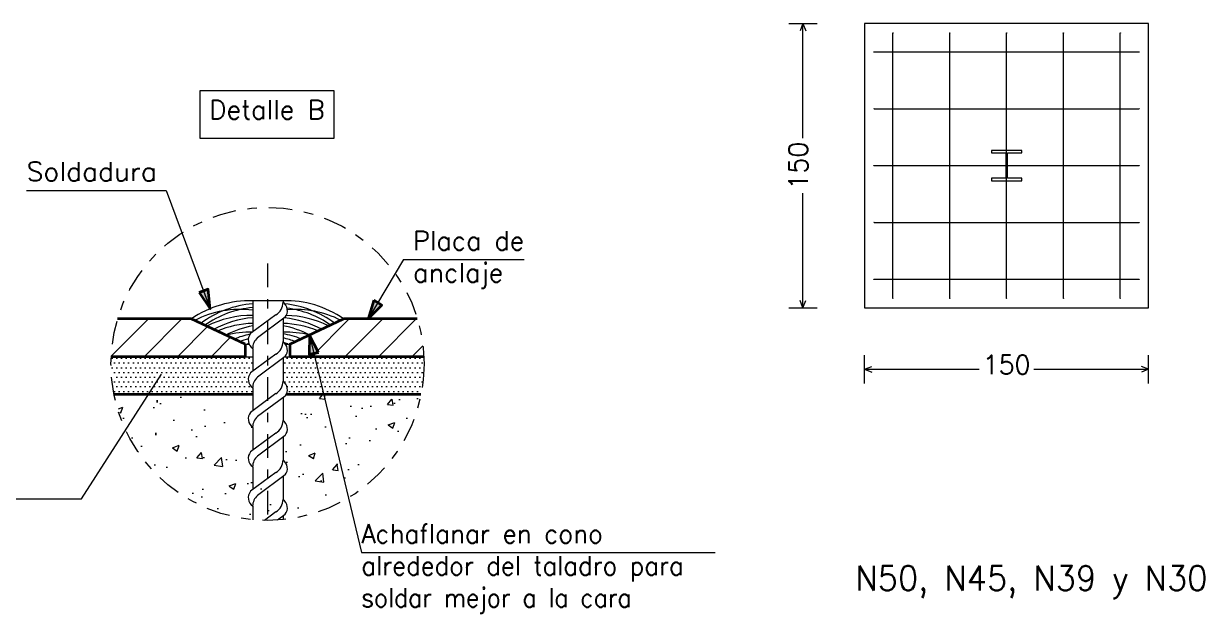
# Model space of a CAD drawing. Header units: millimetres. Extents: x -252 to 259, y -4 to 137.
# Drawn here: x -145.23 to -132.76, y 101.04 to 107.26 of the extents above; entities that cross this region are included whole.
import ezdxf
from ezdxf.enums import TextEntityAlignment as Align

# ---------------------------------------------------------------- set-up
doc = ezdxf.new("R2010")
doc.units = ezdxf.units.MM
doc.linetypes.add('CONTINUA', pattern=[0])
doc.linetypes.add('DASHDOT', pattern=[0.5, 0.25, -0.125, 0, -0.125])
for name, color, linetype, lineweight in [('0-CYPE0', 1, 'Continuous', 13), ('0-CYPE1', 2, 'Continuous', 18), ('0-CYPE2', 4, 'Continuous', 35), ('CIM_COTAS', 2, 'Continuous', 0), ('CIM_DIB_ARMADOS', 4, 'Continuous', 0), ('CIM_GEOMETRIA', 2, 'Continuous', 0), ('CIM_REFEREN', 2, 'Continuous', 0)]:
    doc.layers.add(name, color=color, linetype=linetype, lineweight=lineweight)
doc.styles.add('CYPETXT', font='romans__.ttf', dxfattribs={"height": 0.2})

msp = doc.modelspace()

# ---------------------------------------------------------------- hatches: boundary and pattern name
at = {"layer": '0-CYPE0'}
h = msp.add_hatch(dxfattribs=at)
h.set_pattern_fill('ID6', color=256, style=0, pattern_type=2)
h.set_pattern_definition([(0, (-158.497986, 8.530173), (0.025, 0.05), [0, -0.05])])
h.paths.add_polyline_path([(-141.004, 103.67), (-141.006, 103.746), (-142.16, 103.746), (-142.064, 103.346), (-141.036, 103.346)], flags=0)
h.paths.add_polyline_path([(-142.16, 103.746), (-142.421, 103.746), (-142.47, 103.746), (-142.492, 103.73), (-142.492, 103.492), (-142.492, 103.489), (-142.475, 103.474), (-142.461, 103.455), (-142.452, 103.435), (-142.446, 103.412), (-142.446, 103.39), (-142.45, 103.367), (-142.459, 103.346), (-142.064, 103.346)], flags=0)
h.paths.add_polyline_path([(-142.836, 103.575), (-142.812, 103.592), (-142.812, 103.746), (-142.892, 103.746), (-144.307, 103.746), (-144.309, 103.67), (-144.277, 103.346), (-142.812, 103.346), (-142.812, 103.413), (-142.812, 103.417), (-142.829, 103.431), (-142.843, 103.449), (-142.852, 103.469), (-142.858, 103.491), (-142.859, 103.513), (-142.856, 103.535), (-142.848, 103.556)], flags=0)
h = msp.add_hatch(dxfattribs=at)
h.set_pattern_fill('ID1', color=256, style=0, pattern_type=2)
h.set_pattern_definition([(50, (-158.498, 8.5302), (0.71726, -0.06275), [0.075, -0.825]), (355, (-158.498, 8.5302), (-0.13875, 0.75219), [0.06, -0.66]), (100.4514, (-158.4382, 8.52494), (0.57851, 0.68944), [0.06374, -0.70114]), (46.1842, (-158.498, 8.7302), (1.06724, -0.16552), [0.1125, -1.2375]), (96.6356, (-158.409, 8.7164), (0.934665, 0.97412), [0.09561, -1.051715]), (351.1842, (-158.498, 8.7302), (0.93466, 0.97412), [0.09, -0.99]), (21, (-158.398, 8.6802), (0.596905, -0.40262), [0.075, -0.825]), (326, (-158.398, 8.6802), (0.243315, 0.72515), [0.06, -0.66]), (71.4514, (-158.34825, 8.6466), (0.840225, 0.32253), [0.06374, -0.70114]), (37.49997, (-158.49799, 8.53017), (0.01216, 0.332895), [0, -0.652, 0, -0.67, 0, -0.6625]), (7.5, (-158.498, 8.53017), (0.26307, 0.39441), [0, -0.382, 0, -0.637, 0, -0.2525]), (327.49998, (-158.72099, 8.53017), (0.53382, -0.022555), [0, -0.25, 0, -0.78, 0, -1.035]), (317.5, (-158.821, 8.53017), (0.583185, 0.100105), [0, -0.325, 0, -0.518, 0, -0.735])])
h.paths.add_polyline_path([(-141.036, 103.346), (-142.064, 103.346), (-141.803, 102.255), (-141.53, 102.462), (-141.305, 102.72), (-141.138, 103.019)], flags=0)
h.paths.add_polyline_path([(-142.064, 103.346), (-142.459, 103.346), (-142.469, 103.331), (-142.492, 103.313), (-142.492, 103.075), (-142.492, 103.072), (-142.475, 103.058), (-142.462, 103.04), (-142.452, 103.02), (-142.447, 102.998), (-142.446, 102.976), (-142.449, 102.954), (-142.457, 102.933), (-142.469, 102.914), (-142.492, 102.897), (-142.492, 102.659), (-142.492, 102.656), (-142.475, 102.641), (-142.462, 102.623), (-142.452, 102.603), (-142.447, 102.582), (-142.446, 102.56), (-142.449, 102.538), (-142.457, 102.517), (-142.469, 102.498), (-142.656, 102.359), (-142.656, 102.018), (-142.214, 102.078), (-141.803, 102.255)], flags=0)
h.paths.add_polyline_path([(-143.913, 103.346), (-144.277, 103.346), (-144.154, 102.972)], flags=0)
h.paths.add_polyline_path([(-142.836, 103.158), (-142.812, 103.176), (-142.812, 103.346), (-143.913, 103.346), (-144.154, 102.972), (-143.959, 102.653), (-143.696, 102.386), (-143.381, 102.185), (-143.028, 102.06), (-142.656, 102.018), (-142.656, 102.458), (-142.812, 102.343), (-142.812, 102.581), (-142.812, 102.584), (-142.829, 102.599), (-142.843, 102.616), (-142.852, 102.636), (-142.858, 102.658), (-142.859, 102.68), (-142.856, 102.702), (-142.848, 102.723), (-142.836, 102.742), (-142.812, 102.759), (-142.812, 102.997), (-142.812, 103), (-142.829, 103.015), (-142.843, 103.033), (-142.852, 103.053), (-142.858, 103.074), (-142.859, 103.096), (-142.856, 103.118), (-142.848, 103.139)], flags=0)
at = {"layer": '0-CYPE2'}
for points in [[(-143.378, 104.423), (-143.262, 104.253), (-143.284, 104.458)], [(-141.533, 104.343), (-141.592, 104.146), (-141.447, 104.292)], [(-142.119, 103.792), (-142.214, 103.975), (-142.216, 103.769)]]:
    msp.add_hatch(color=256, dxfattribs=at).paths.add_polyline_path(points, flags=0)
at = {"layer": 'CIM_DIB_ARMADOS'}
h = msp.add_hatch(color=256, dxfattribs=at)
edge = h.paths.add_edge_path(flags=0)
edge.add_arc((-136.05, 107.164), 0.0016, 0, 360)
h = msp.add_hatch(color=256, dxfattribs=at)
edge = h.paths.add_edge_path(flags=0)
edge.add_arc((-136.05, 107.164), 0.0016, 0, 360)
h = msp.add_hatch(color=256, dxfattribs=at)
edge = h.paths.add_edge_path(flags=0)
edge.add_arc((-135.45, 107.164), 0.0016, 0, 360)
h = msp.add_hatch(color=256, dxfattribs=at)
edge = h.paths.add_edge_path(flags=0)
edge.add_arc((-135.45, 107.164), 0.0016, 0, 360)
h = msp.add_hatch(color=256, dxfattribs=at)
edge = h.paths.add_edge_path(flags=0)
edge.add_arc((-134.85, 107.164), 0.0016, 0, 360)
h = msp.add_hatch(color=256, dxfattribs=at)
edge = h.paths.add_edge_path(flags=0)
edge.add_arc((-134.85, 107.164), 0.0016, 0, 360)
h = msp.add_hatch(color=256, dxfattribs=at)
edge = h.paths.add_edge_path(flags=0)
edge.add_arc((-134.25, 107.164), 0.0016, 0, 360)
h = msp.add_hatch(color=256, dxfattribs=at)
edge = h.paths.add_edge_path(flags=0)
edge.add_arc((-134.25, 107.164), 0.0016, 0, 360)
h = msp.add_hatch(color=256, dxfattribs=at)
edge = h.paths.add_edge_path(flags=0)
edge.add_arc((-133.65, 107.164), 0.0016, 0, 360)
h = msp.add_hatch(color=256, dxfattribs=at)
edge = h.paths.add_edge_path(flags=0)
edge.add_arc((-133.65, 107.164), 0.0016, 0, 360)
h = msp.add_hatch(color=256, dxfattribs=at)
edge = h.paths.add_edge_path(flags=0)
edge.add_arc((-136.25, 106.964), 0.0016, 0, 360)
h = msp.add_hatch(color=256, dxfattribs=at)
edge = h.paths.add_edge_path(flags=0)
edge.add_arc((-136.25, 106.964), 0.0016, 0, 360)
h = msp.add_hatch(color=256, dxfattribs=at)
edge = h.paths.add_edge_path(flags=0)
edge.add_arc((-133.45, 106.964), 0.0016, 0, 360)
h = msp.add_hatch(color=256, dxfattribs=at)
edge = h.paths.add_edge_path(flags=0)
edge.add_arc((-133.45, 106.964), 0.0016, 0, 360)
h = msp.add_hatch(color=256, dxfattribs=at)
edge = h.paths.add_edge_path(flags=0)
edge.add_arc((-136.25, 106.364), 0.0016, 0, 360)
h = msp.add_hatch(color=256, dxfattribs=at)
edge = h.paths.add_edge_path(flags=0)
edge.add_arc((-136.25, 106.364), 0.0016, 0, 360)
h = msp.add_hatch(color=256, dxfattribs=at)
edge = h.paths.add_edge_path(flags=0)
edge.add_arc((-133.45, 106.364), 0.0016, 0, 360)
h = msp.add_hatch(color=256, dxfattribs=at)
edge = h.paths.add_edge_path(flags=0)
edge.add_arc((-133.45, 106.364), 0.0016, 0, 360)
h = msp.add_hatch(color=256, dxfattribs=at)
edge = h.paths.add_edge_path(flags=0)
edge.add_arc((-136.25, 105.764), 0.0016, 0, 360)
h = msp.add_hatch(color=256, dxfattribs=at)
edge = h.paths.add_edge_path(flags=0)
edge.add_arc((-136.25, 105.764), 0.0016, 0, 360)
h = msp.add_hatch(color=256, dxfattribs=at)
edge = h.paths.add_edge_path(flags=0)
edge.add_arc((-133.45, 105.764), 0.0016, 0, 360)
h = msp.add_hatch(color=256, dxfattribs=at)
edge = h.paths.add_edge_path(flags=0)
edge.add_arc((-133.45, 105.764), 0.0016, 0, 360)
h = msp.add_hatch(color=256, dxfattribs=at)
edge = h.paths.add_edge_path(flags=0)
edge.add_arc((-136.25, 105.164), 0.0016, 0, 360)
h = msp.add_hatch(color=256, dxfattribs=at)
edge = h.paths.add_edge_path(flags=0)
edge.add_arc((-136.25, 105.164), 0.0016, 0, 360)
h = msp.add_hatch(color=256, dxfattribs=at)
edge = h.paths.add_edge_path(flags=0)
edge.add_arc((-133.45, 105.164), 0.0016, 0, 360)
h = msp.add_hatch(color=256, dxfattribs=at)
edge = h.paths.add_edge_path(flags=0)
edge.add_arc((-133.45, 105.164), 0.0016, 0, 360)
h = msp.add_hatch(color=256, dxfattribs=at)
edge = h.paths.add_edge_path(flags=0)
edge.add_arc((-136.25, 104.564), 0.0016, 0, 360)
h = msp.add_hatch(color=256, dxfattribs=at)
edge = h.paths.add_edge_path(flags=0)
edge.add_arc((-136.25, 104.564), 0.0016, 0, 360)
h = msp.add_hatch(color=256, dxfattribs=at)
edge = h.paths.add_edge_path(flags=0)
edge.add_arc((-133.45, 104.564), 0.0016, 0, 360)
h = msp.add_hatch(color=256, dxfattribs=at)
edge = h.paths.add_edge_path(flags=0)
edge.add_arc((-133.45, 104.564), 0.0016, 0, 360)
h = msp.add_hatch(color=256, dxfattribs=at)
edge = h.paths.add_edge_path(flags=0)
edge.add_arc((-136.05, 104.364), 0.0016, 0, 360)
h = msp.add_hatch(color=256, dxfattribs=at)
edge = h.paths.add_edge_path(flags=0)
edge.add_arc((-136.05, 104.364), 0.0016, 0, 360)
h = msp.add_hatch(color=256, dxfattribs=at)
edge = h.paths.add_edge_path(flags=0)
edge.add_arc((-135.45, 104.364), 0.0016, 0, 360)
h = msp.add_hatch(color=256, dxfattribs=at)
edge = h.paths.add_edge_path(flags=0)
edge.add_arc((-135.45, 104.364), 0.0016, 0, 360)
h = msp.add_hatch(color=256, dxfattribs=at)
edge = h.paths.add_edge_path(flags=0)
edge.add_arc((-134.85, 104.364), 0.0016, 0, 360)
h = msp.add_hatch(color=256, dxfattribs=at)
edge = h.paths.add_edge_path(flags=0)
edge.add_arc((-134.85, 104.364), 0.0016, 0, 360)
h = msp.add_hatch(color=256, dxfattribs=at)
edge = h.paths.add_edge_path(flags=0)
edge.add_arc((-134.25, 104.364), 0.0016, 0, 360)
h = msp.add_hatch(color=256, dxfattribs=at)
edge = h.paths.add_edge_path(flags=0)
edge.add_arc((-134.25, 104.364), 0.0016, 0, 360)
h = msp.add_hatch(color=256, dxfattribs=at)
edge = h.paths.add_edge_path(flags=0)
edge.add_arc((-133.65, 104.364), 0.0016, 0, 360)
h = msp.add_hatch(color=256, dxfattribs=at)
edge = h.paths.add_edge_path(flags=0)
edge.add_arc((-133.65, 104.364), 0.0016, 0, 360)

# ---------------------------------------------------------------- linework, layer by layer
at = {"layer": '0-CYPE0'}
for p, q in [((-144.307, 103.752), (-143.913, 104.146)), ((-143.959, 103.746), (-143.559, 104.146)), ((-142.192, 103.746), (-141.792, 104.146)), ((-141.838, 103.746), (-141.438, 104.146)), ((-141.485, 103.746), (-141.085, 104.146)), ((-143.606, 103.746), (-143.288, 104.064)), ((-143.252, 103.746), (-143.048, 103.951)), ((-141.131, 103.746), (-141.015, 103.862))]:
    msp.add_line(p, q, dxfattribs=at)
for centre, start, end in [((-142.722, 103.242), 94.8566, 126.7057), ((-142.709, 103.202), 95.55, 124.8339), ((-142.583, 103.242), 53.5112, 84.1608), ((-142.596, 103.202), 55.3869, 82.1442), ((-142.941, 103.178), 83.096, 116.9925), ((-142.818, 103.115), 89.7013, 116.6976), ((-142.718, 103.094), 95.0556, 118.3302), ((-142.586, 103.094), 61.9077, 84.1297), ((-142.487, 103.115), 63.5454, 88.3888), ((-142.364, 103.178), 63.2496, 94.4177), ((-142.774, 103.031), 92.0648, 112.6989), ((-142.605, 103.026), 101.2093, 117.4412), ((-142.829, 102.939), 89.0922, 104.4383), ((-142.531, 103.031), 67.5589, 87.9352), ((-142.7, 103.026), 62.7994, 78.7907), ((-142.475, 102.939), 75.8617, 90.9077), ((-142.613, 102.94), 102.3439, 111.7799), ((-142.585, 102.901), 104.8591, 110.043), ((-142.573, 102.856), 105.1775, 106.0364), ((-142.692, 102.94), 68.4817, 79.2248), ((-142.72, 102.901), 70.2265, 77.6973), ((-142.731, 102.856), 74.2472, 77.0704)]:
    msp.add_arc(centre, 1.068, start, end, dxfattribs=at)
at = {"layer": '0-CYPE1'}
for p, q in [((-145.2, 105.502), (-143.726, 105.502)), ((-143.726, 105.502), (-143.262, 104.253)), ((-141.219, 104.772), (-141.592, 104.146)), ((-141.219, 104.772), (-139.946, 104.772)), ((-142.812, 104.338), (-142.812, 104.009)), ((-142.812, 104.338), (-142.492, 104.338)), ((-142.492, 104.338), (-142.492, 104.321)), ((-142.568, 104.189), (-142.836, 103.991)), ((-142.469, 104.163), (-142.761, 103.947)), ((-142.492, 104.146), (-142.492, 103.905)), ((-142.214, 103.975), (-141.665, 101.677)), ((-142.892, 103.877), (-142.849, 103.877)), ((-142.568, 103.773), (-142.836, 103.575)), ((-142.812, 103.833), (-142.812, 103.592)), ((-142.465, 103.877), (-142.421, 103.877)), ((-142.892, 103.746), (-142.812, 103.746)), ((-142.469, 103.747), (-142.761, 103.53)), ((-142.492, 103.73), (-142.492, 103.488)), ((-142.47, 103.746), (-142.421, 103.746)), ((-144.621, 102.247), (-143.774, 103.563)), ((-142.812, 103.417), (-142.812, 103.176)), ((-142.568, 103.356), (-142.836, 103.158)), ((-142.469, 103.331), (-142.761, 103.114)), ((-142.492, 103.313), (-142.492, 103.072)), ((-142.568, 102.94), (-142.836, 102.742)), ((-142.812, 103), (-142.812, 102.759)), ((-142.469, 102.914), (-142.761, 102.697)), ((-142.492, 102.897), (-142.492, 102.656)), ((-142.568, 102.523), (-142.836, 102.325)), ((-142.812, 102.584), (-142.812, 102.343)), ((-142.469, 102.498), (-142.761, 102.281)), ((-142.492, 102.48), (-142.492, 102.239)), ((-146.996, 102.247), (-144.621, 102.247)), ((-142.812, 102.168), (-142.812, 102.025)), ((-142.568, 102.107), (-142.688, 102.018)), ((-142.469, 102.081), (-142.55, 102.021)), ((-142.492, 102.064), (-142.492, 102.026)), ((-141.665, 101.677), (-137.927, 101.677))]:
    msp.add_line(p, q, dxfattribs=at)
at = {"layer": '0-CYPE1', "linetype": 'DASHDOT'}
msp.add_line((-142.656, 104.73), (-142.656, 102.018), dxfattribs=at)
at = {"layer": '0-CYPE1'}
msp.add_lwpolyline([(-143.372, 106.555), (-143.372, 106.055), (-141.951, 106.055), (-141.951, 106.555), (-143.372, 106.555)], close=True, dxfattribs=at)
at = {"layer": '0-CYPE1', "linetype": 'DASHDOT'}
msp.add_circle((-142.656, 103.67), 1.653, dxfattribs=at)
at = {"layer": '0-CYPE1'}
for centre, radius, start, end in [((-142.834, 103.221), 1.117, 88.8662, 124.0972), ((-142.648, 104.323), 0.156, 300.6926, 359.4144), ((-142.464, 103.27), 1.068, 55.0984, 91.5322), ((-142.556, 104.231), 0.11, 322.3011, 54.8564), ((-142.749, 103.923), 0.11, 142.3012, 234.8559), ((-142.657, 103.832), 0.156, 132.335, 180.6421), ((-142.648, 103.906), 0.156, 300.6926, 0.6145), ((-142.556, 103.815), 0.11, 322.3011, 54.8564), ((-142.749, 103.507), 0.11, 142.3012, 234.8559), ((-142.657, 103.415), 0.156, 132.335, 180.6145), ((-142.648, 103.49), 0.156, 300.6926, 359.3855), ((-142.556, 103.398), 0.11, 322.3011, 54.8564), ((-142.749, 103.091), 0.11, 142.3012, 234.8559), ((-142.657, 102.999), 0.156, 132.335, 179.4201), ((-142.648, 103.074), 0.156, 300.6926, 359.42), ((-142.556, 102.982), 0.11, 322.3011, 54.8559), ((-142.749, 102.674), 0.11, 142.3012, 234.8559), ((-142.657, 102.582), 0.156, 132.335, 179.4201), ((-142.648, 102.657), 0.156, 300.6926, 359.42), ((-142.556, 102.565), 0.11, 322.3011, 54.8559), ((-142.749, 102.258), 0.11, 142.3012, 234.8559), ((-142.657, 102.166), 0.156, 132.335, 179.4201), ((-142.648, 102.241), 0.156, 300.6926, 359.42), ((-142.556, 102.149), 0.11, 322.3011, 54.8559)]:
    msp.add_arc(centre, radius, start, end, dxfattribs=at)
at = {"layer": '0-CYPE2'}
for p, q in [((-143.461, 104.146), (-144.239, 104.146)), ((-141.074, 104.146), (-141.852, 104.146)), ((-142.892, 103.877), (-142.892, 103.746)), ((-142.421, 103.877), (-142.421, 103.746)), ((-142.892, 103.746), (-144.307, 103.746)), ((-141.006, 103.746), (-142.421, 103.746)), ((-142.812, 103.346), (-144.277, 103.346)), ((-141.036, 103.346), (-142.459, 103.346))]:
    msp.add_line(p, q, dxfattribs=at)
at = {"layer": '0-CYPE2', "linetype": 'CONTINUA'}
for p, q in [((-142.892, 103.877), (-143.461, 104.146)), ((-142.421, 103.877), (-141.852, 104.146))]:
    msp.add_line(p, q, dxfattribs=at)
at = {"layer": '0-CYPE2'}
for points in [[(-143.378, 104.423), (-143.262, 104.253), (-143.284, 104.458)], [(-141.533, 104.343), (-141.592, 104.146), (-141.447, 104.292)], [(-142.119, 103.792), (-142.214, 103.975), (-142.216, 103.769)]]:
    msp.add_lwpolyline(points, close=True, dxfattribs=at)
for points in [[(-143.378, 104.423), (-143.284, 104.458)], [(-141.533, 104.343), (-141.447, 104.292)], [(-142.119, 103.792), (-142.216, 103.769)]]:
    msp.add_lwpolyline(points, dxfattribs=at)
at = {"layer": 'CIM_COTAS'}
for p, q in [((-137.151, 107.264), (-136.851, 107.264)), ((-137.001, 107.264), (-137.031, 107.189)), ((-137.001, 107.264), (-136.971, 107.189)), ((-137.001, 106.053), (-137.001, 107.264)), ((-137.001, 104.264), (-137.001, 105.474)), ((-137.151, 104.264), (-136.851, 104.264)), ((-137.001, 104.264), (-137.031, 104.339)), ((-137.001, 104.264), (-136.971, 104.339)), ((-136.35, 103.463), (-136.35, 103.763)), ((-133.35, 103.463), (-133.35, 103.763)), ((-136.35, 103.613), (-136.275, 103.643)), ((-133.35, 103.613), (-133.425, 103.643)), ((-136.35, 103.613), (-136.275, 103.583)), ((-136.35, 103.613), (-135.14, 103.613)), ((-134.561, 103.613), (-133.35, 103.613)), ((-133.35, 103.613), (-133.425, 103.583))]:
    msp.add_line(p, q, dxfattribs=at)
at = {"layer": 'CIM_DIB_ARMADOS'}
for p, q in [((-136.05, 104.364), (-136.05, 107.164)), ((-136.05, 104.364), (-136.05, 107.164)), ((-135.45, 104.364), (-135.45, 107.164)), ((-135.45, 104.364), (-135.45, 107.164)), ((-134.85, 104.364), (-134.85, 107.164)), ((-134.85, 104.364), (-134.85, 107.164)), ((-134.25, 104.364), (-134.25, 107.164)), ((-134.25, 104.364), (-134.25, 107.164)), ((-133.65, 104.364), (-133.65, 107.164)), ((-133.65, 104.364), (-133.65, 107.164)), ((-136.25, 106.964), (-133.45, 106.964)), ((-136.25, 106.964), (-133.45, 106.964)), ((-136.25, 106.364), (-133.45, 106.364)), ((-136.25, 106.364), (-133.45, 106.364)), ((-136.25, 105.764), (-133.45, 105.764)), ((-136.25, 105.764), (-133.45, 105.764)), ((-136.25, 105.164), (-133.45, 105.164)), ((-136.25, 105.164), (-133.45, 105.164)), ((-136.25, 104.564), (-133.45, 104.564)), ((-136.25, 104.564), (-133.45, 104.564))]:
    msp.add_line(p, q, dxfattribs=at)
for centre in [(-136.05, 107.164), (-136.05, 107.164), (-135.45, 107.164), (-135.45, 107.164), (-134.85, 107.164), (-134.85, 107.164), (-134.25, 107.164), (-134.25, 107.164), (-133.65, 107.164), (-133.65, 107.164), (-136.25, 106.964), (-136.25, 106.964), (-133.45, 106.964), (-133.45, 106.964), (-136.25, 106.364), (-136.25, 106.364), (-133.45, 106.364), (-133.45, 106.364), (-136.25, 105.764), (-136.25, 105.764), (-133.45, 105.764), (-133.45, 105.764), (-136.25, 105.164), (-136.25, 105.164), (-133.45, 105.164), (-133.45, 105.164), (-136.25, 104.564), (-136.25, 104.564), (-133.45, 104.564), (-133.45, 104.564), (-136.05, 104.364), (-136.05, 104.364), (-135.45, 104.364), (-135.45, 104.364), (-134.85, 104.364), (-134.85, 104.364), (-134.25, 104.364), (-134.25, 104.364), (-133.65, 104.364), (-133.65, 104.364)]:
    msp.add_circle(centre, 0.0016, dxfattribs=at)
at = {"layer": 'CIM_GEOMETRIA'}
for points in [[(-136.35, 104.264), (-133.35, 104.264), (-133.35, 107.264), (-136.35, 107.264), (-136.35, 104.264)], [(-135.01, 105.604), (-134.69, 105.604), (-134.69, 105.63), (-134.842, 105.63), (-134.842, 105.898), (-134.69, 105.898), (-134.69, 105.924), (-135.01, 105.924), (-135.01, 105.898), (-134.858, 105.898), (-134.858, 105.63), (-135.01, 105.63), (-135.01, 105.604)]]:
    msp.add_lwpolyline(points, close=True, dxfattribs=at)

# ---------------------------------------------------------------- texts
at = {"layer": '0-CYPE1', "style": 'CYPETXT'}
for s, width, p, p2 in [('Detalle B', 0.841116, (-143.272, 106.255), (-142.051, 106.255)), ('Soldadura', 0.916642, (-145.2, 105.602), (-143.826, 105.602)), ('Placa de', 0.849094, (-141.119, 104.872), (-139.946, 104.872)), ('anclaje', 0.886764, (-141.119, 104.534), (-140.165, 104.534)), ('Achaflanar en cono ', 0.819773, (-141.665, 101.777), (-138.98, 101.777)), ('alrededor del taladro para ', 0.804431, (-141.665, 101.44), (-138.131, 101.44)), ('soldar mejor a la cara ', 0.761077, (-141.665, 101.102), (-138.686, 101.102))]:
    msp.add_text(s, height=0.2, dxfattribs=dict(at, width=width)).set_placement(p, p2, align=Align.FIT)
at = {"layer": 'CIM_COTAS', "style": 'CYPETXT', "width": 0.872087}
msp.add_text('150', height=0.2, rotation=90, dxfattribs=at).set_placement((-136.951, 105.512), (-136.951, 106.016), align=Align.FIT)
msp.add_text('150', height=0.2, dxfattribs=at).set_placement((-135.102, 103.563), (-134.598, 103.563), align=Align.FIT)
at = {"layer": 'CIM_REFEREN', "style": 'CYPETXT', "width": 0.805814}
msp.add_text('N50, N45, N39 y N30', height=0.26, dxfattribs=at).set_placement((-136.446, 101.278), (-132.729, 101.278), align=Align.FIT)

doc.saveas('drawing.dxf')
